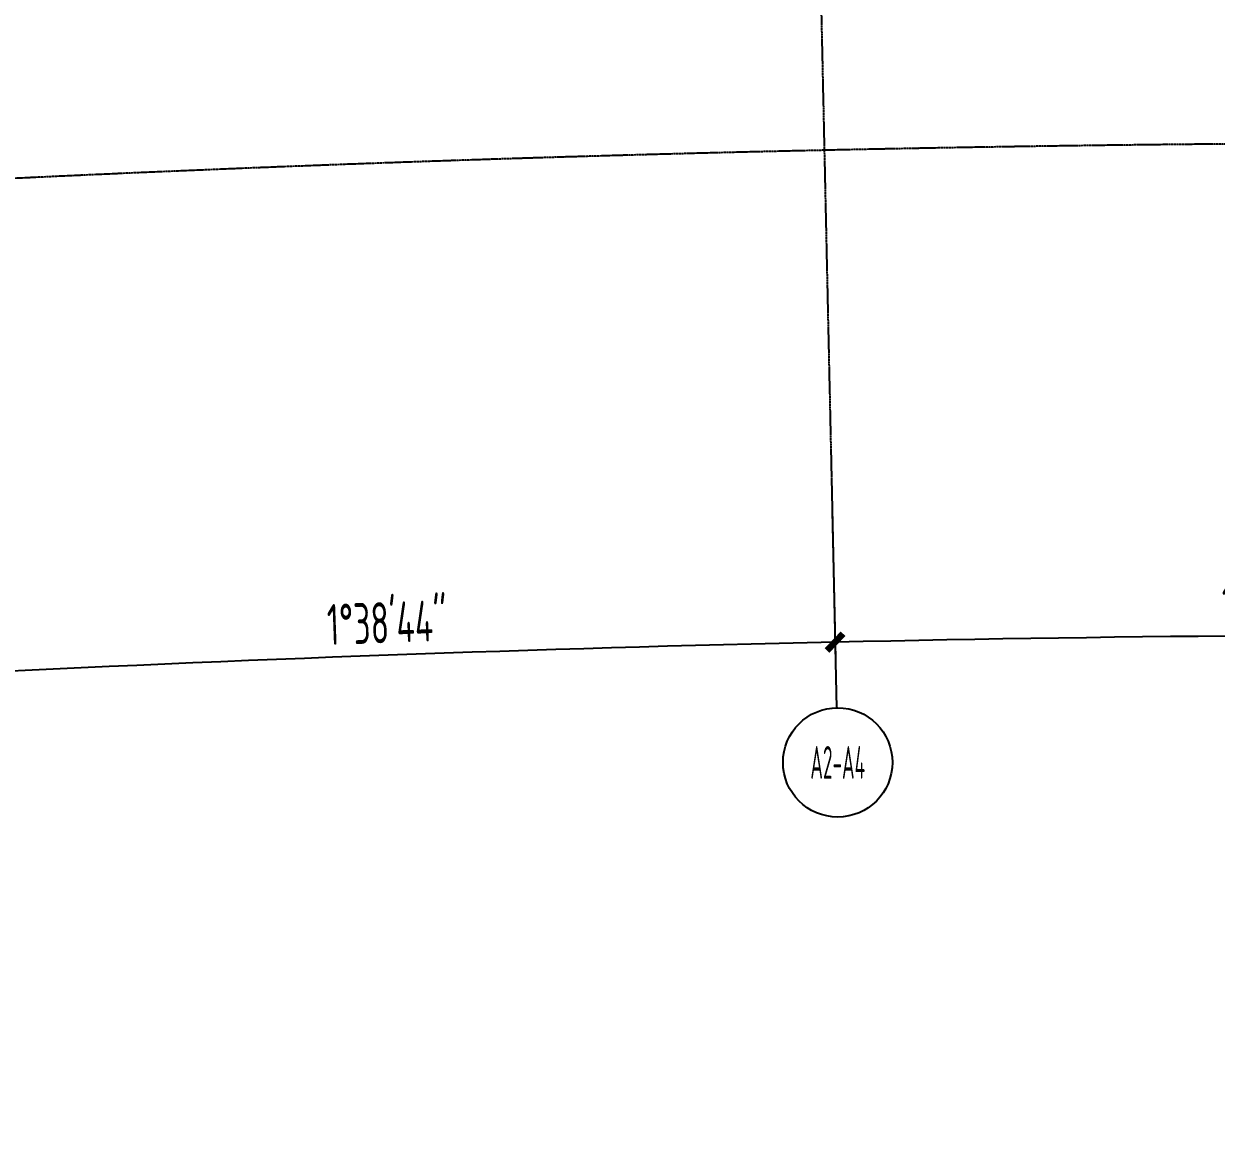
# Model space of a CAD drawing. Header units: millimetres. Extents: x 11677979 to 24947533, y -12764720 to -6308891.
# Drawn here: x 11765070 to 11775968, y -6414175 to -6403992 of the extents above; entities that cross this region are included whole.
import ezdxf
from ezdxf.enums import TextEntityAlignment as Align

# ---------------------------------------------------------------- set-up
doc = ezdxf.new("R2010")
doc.units = ezdxf.units.MM
doc.header["$LTSCALE"] = 10
for name, pattern in [('A2-RG-AXIS$0$CENTER', [2, 1.25, -0.25, 0.25, -0.25]), ('A2-RG-AXIS$0$DOTE', [2.42, 2, -0.2, 0.02, -0.2]), ('A2-RI-F4$0$A2-RG-AXIS$0$CENTER', [2, 1.25, -0.25, 0.25, -0.25]), ('A2-RI-F4$0$A2-RG-AXIS$0$DOTE', [2.42, 2, -0.2, 0.02, -0.2])]:
    doc.linetypes.add(name, pattern=pattern)
for name, color, linetype in [('A2-RB-F4$0$$34$A-DIMS-100', 1, 'Continuous'), ('A2-RG-AXIS$0$A-AXIS', 1, 'Continuous'), ('A2-RG-AXIS$0$A-DIMS-100', 1, 'Continuous'), ('A2-RG-AXIS$0$A-GRID', 1, 'A2-RG-AXIS$0$CENTER'), ('A2-RG-AXIS$0$A-SYMB', 4, 'Continuous'), ('A2-RI-F4$0$A2-RB-F4$0$$34$A-DIMS-100', 1, 'Continuous'), ('A2-RI-F4$0$A2-RG-AXIS$0$A-AXIS', 1, 'Continuous'), ('A2-RI-F4$0$A2-RG-AXIS$0$A-DIMS-100', 1, 'Continuous'), ('A2-RI-F4$0$A2-RG-AXIS$0$A-GRID', 1, 'A2-RI-F4$0$A2-RG-AXIS$0$CENTER'), ('A2-RI-F4$0$A2-RG-AXIS$0$A-SYMB', 4, 'Continuous')]:
    doc.layers.add(name, color=color, linetype=linetype)
doc.layers.add('A2-RI-F4$0$A-GLAZ', color=140, linetype='Continuous', lineweight=5)
doc.styles.add('A2-RB-F4$0$$0$XD2008', font='hzs.shx', dxfattribs={"width": 0.7, "bigfont": 'hztxt.shx'})
doc.styles.add('A2-RG-AXIS$0$ECADI', font='hzs.shx', dxfattribs={"width": 0.7, "bigfont": 'hztxt.shx'})
doc.styles.add('A2-RG-AXIS$0$XD2008', font='hzs.shx', dxfattribs={"width": 0.7, "bigfont": 'hztxt.shx'})
doc.styles.add('A2-RI-F4$0$A2-RB-F4$0$$0$XD2008', font='hzs.shx', dxfattribs={"width": 0.7, "bigfont": 'hztxt.shx'})
doc.styles.add('A2-RI-F4$0$A2-RG-AXIS$0$ECADI', font='hzs.shx', dxfattribs={"width": 0.7, "bigfont": 'hztxt.shx'})
doc.styles.add('A2-RI-F4$0$A2-RG-AXIS$0$XD2008', font='hzs.shx', dxfattribs={"width": 0.7, "bigfont": 'hztxt.shx'})
doc.dimstyles.new('A2-RB-F4$0$$0$XD100$0', dxfattribs={"dimscale": 100, "dimtxt": 3.5, "dimasz": 1, "dimexe": 1, "dimexo": 2, "dimgap": 0.5, "dimtad": 1, "dimdec": 0, "dimdsep": 46, "dimtxsty": 'A2-RB-F4$0$$0$XD2008', "dimblk1": 'A2-RB-F4$0$$20$_ArchTick', "dimblk2": 'A2-RB-F4$0$$20$_ArchTick', "dimsah": 1, "dimcen": 2.5, "dimclrt": 4, "dimaunit": 1, "dimadec": 0, "dimazin": 0, "dimtfac": 1, "dimtdec": 0, "dimtix": 1, "dimtmove": 2, "dimatfit": 3, "dimfxl": 0, "dimtolj": 1, "dimtzin": 0, "dimarcsym": 0})
doc.dimstyles.new('A2-RG-AXIS$0$XD150', dxfattribs={"dimscale": 300, "dimtxt": 2.5, "dimasz": 1.5, "dimexe": 1, "dimexo": 2, "dimgap": 0.5, "dimtad": 1, "dimdec": 0, "dimdsep": 46, "dimtxsty": 'A2-RG-AXIS$0$XD2008', "dimcen": 2.5, "dimclrt": 4, "dimaunit": 1, "dimadec": 3, "dimazin": 0, "dimtfac": 1, "dimtdec": 0, "dimtmove": 2, "dimatfit": 3, "dimfxl": 0, "dimtolj": 1, "dimtzin": 0, "dimarcsym": 0})
doc.dimstyles.new('A2-RI-F4$0$A2-RB-F4$0$$0$XD100$0', dxfattribs={"dimscale": 100, "dimtxt": 3.5, "dimasz": 1, "dimexe": 1, "dimexo": 2, "dimgap": 0.5, "dimtad": 1, "dimdec": 0, "dimdsep": 46, "dimtxsty": 'A2-RI-F4$0$A2-RB-F4$0$$0$XD2008', "dimblk1": 'A2-RI-F4$0$A2-RB-F4$0$$20$_ArchTick', "dimblk2": 'A2-RI-F4$0$A2-RB-F4$0$$20$_ArchTick', "dimsah": 1, "dimcen": 2.5, "dimclrt": 4, "dimaunit": 1, "dimadec": 0, "dimazin": 0, "dimtfac": 1, "dimtdec": 0, "dimtix": 1, "dimtmove": 2, "dimatfit": 3, "dimfxl": 0, "dimtolj": 1, "dimtzin": 0, "dimarcsym": 0})
doc.dimstyles.new('A2-RI-F4$0$A2-RG-AXIS$0$XD150', dxfattribs={"dimscale": 300, "dimtxt": 2.5, "dimasz": 1.5, "dimexe": 1, "dimexo": 2, "dimgap": 0.5, "dimtad": 1, "dimdec": 0, "dimdsep": 46, "dimtxsty": 'A2-RI-F4$0$A2-RG-AXIS$0$XD2008', "dimcen": 2.5, "dimclrt": 4, "dimaunit": 1, "dimadec": 3, "dimazin": 0, "dimtfac": 1, "dimtdec": 0, "dimtmove": 2, "dimatfit": 3, "dimfxl": 0, "dimtolj": 1, "dimtzin": 0, "dimarcsym": 0})

# ---------------------------------------------------------------- blocks, each defined once
blk = doc.blocks.new('A2-RB-F4$0$$20$_ArchTick')
at = {"color": 0, "linetype": 'ByBlock', "const_width": 0.4}
blk.add_lwpolyline([(-0.5, -0.5), (0.5, 0.5)], dxfattribs=at)
blk = doc.blocks.new('*D249')
at = {"layer": 'A2-RB-F4$0$$34$A-DIMS-100', "color": 0, "lineweight": -2, "transparency": 16777216}
blk.add_arc((11778731, -6694179), 311792, 91.25743, 91.89334, dxfattribs=at)
at = {"layer": 'Defpoints', "color": 0, "transparency": 16777216}
for p in [(11771570, -6367957), (11768289, -6378301), (11770735, -6382489), (11768733, -6391744), (11772452, -6408148)]:
    blk.add_point(p, dxfattribs=at)
at = {"layer": 'A2-RB-F4$0$$34$A-DIMS-100', "color": 0, "lineweight": -2, "transparency": 16777216, "xscale": 100, "yscale": 100, "zscale": 100}
for p, rotation in [((11771889, -6382462), 1.257428799194227), ((11768429, -6382557), 181.8933419238839)]:
    blk.add_blockref('A2-RB-F4$0$$20$_ArchTick', p, dxfattribs=dict(at, rotation=rotation))
at = {"layer": 'A2-RB-F4$0$$34$A-DIMS-100', "color": 4, "transparency": 16777216, "insert": (11770152, -6382246), "char_height": 350, "attachment_point": 5, "rotation": 1.5754, "style": 'A2-RB-F4$0$$0$XD2008'}
blk.add_mtext('\\A1;0°38\'9"', dxfattribs=at)
blk = doc.blocks.new('A2-RG-AXIS$0$ECADI-TAG-GRID')
at = {"color": 13}
blk.add_circle((0, 0), 5, dxfattribs=at)
at = {"style": 'A2-RG-AXIS$0$ECADI', "width": 0.7}
blk.add_attdef('GRID', text='', height=5, dxfattribs=at).set_placement((0, 0), align=Align.MIDDLE)
blk = doc.blocks.new('A2-RG-AXIS$0$_ArchTick')
at = {"color": 0, "linetype": 'ByBlock', "const_width": 0.4}
blk.add_lwpolyline([(-0.5, -0.5), (0.5, 0.5)], dxfattribs=at)
blk = doc.blocks.new('*D418')
at = {"layer": 'A2-RG-AXIS$0$A-DIMS-100', "color": 0, "lineweight": -2, "ltscale": 3, "transparency": 16777216}
for p, q in [((11780666, -6408385), (11780657, -6409735)), ((11772459, -6408448), (11772489, -6409797))]:
    blk.add_line(p, q, dxfattribs=at)
blk.add_arc((11778731, -6694179), 284600, 89.61201, 91.25743, dxfattribs=at)
at = {"layer": 'Defpoints', "color": 0, "ltscale": 3, "transparency": 16777216}
for p in [(11772452, -6408148), (11780668, -6408085), (11777934, -6409580), (11778731, -6694179)]:
    blk.add_point(p, dxfattribs=at)
at = {"layer": 'A2-RG-AXIS$0$A-DIMS-100', "color": 0, "lineweight": -2, "ltscale": 3, "transparency": 16777216, "xscale": 150, "yscale": 150, "zscale": 150}
for p, rotation in [((11780658, -6409585), 359.6120084107951), ((11772485, -6409647), 181.2574271685361)]:
    blk.add_blockref('A2-RG-AXIS$0$_ArchTick', p, dxfattribs=dict(at, rotation=rotation))
at = {"layer": 'A2-RG-AXIS$0$A-DIMS-100', "color": 4, "ltscale": 3, "transparency": 16777216, "insert": (11776569, -6409289), "char_height": 375, "attachment_point": 5, "rotation": 0.4347, "style": 'A2-RG-AXIS$0$XD2008'}
blk.add_mtext('\\A1;1°38\'44"', dxfattribs=at)
blk = doc.blocks.new('*D420')
at = {"layer": 'A2-RG-AXIS$0$A-DIMS-100', "color": 0, "lineweight": -2, "ltscale": 3, "transparency": 16777216}
for p, q in [((11772459, -6408448), (11772489, -6409797)), ((11764257, -6408745), (11764325, -6410094))]:
    blk.add_line(p, q, dxfattribs=at)
blk.add_arc((11778731, -6694179), 284600, 91.25743, 92.90285, dxfattribs=at)
at = {"layer": 'Defpoints', "color": 0, "ltscale": 3, "transparency": 16777216}
for p in [(11772452, -6408148), (11764242, -6408446), (11769762, -6409720), (11778731, -6694179)]:
    blk.add_point(p, dxfattribs=at)
at = {"layer": 'A2-RG-AXIS$0$A-DIMS-100', "color": 0, "lineweight": -2, "ltscale": 3, "transparency": 16777216, "xscale": 150, "yscale": 150, "zscale": 150}
for p, rotation in [((11772485, -6409647), 1.257427168479658), ((11764318, -6409944), 182.9028459285604)]:
    blk.add_blockref('A2-RG-AXIS$0$_ArchTick', p, dxfattribs=dict(at, rotation=rotation))
at = {"layer": 'A2-RG-AXIS$0$A-DIMS-100', "color": 4, "ltscale": 3, "transparency": 16777216, "insert": (11768390, -6409468), "char_height": 375, "attachment_point": 5, "rotation": 2.0801, "style": 'A2-RG-AXIS$0$XD2008'}
blk.add_mtext('\\A1;1°38\'44"', dxfattribs=at)
blk = doc.blocks.new('A2-RI-F4$0$A2-RB-F4$0$$20$_ArchTick')
at = {"color": 0, "linetype": 'ByBlock', "const_width": 0.4}
blk.add_lwpolyline([(-0.5, -0.5), (0.5, 0.5)], dxfattribs=at)
blk = doc.blocks.new('*D774')
at = {"layer": 'A2-RI-F4$0$A2-RB-F4$0$$34$A-DIMS-100', "color": 0, "lineweight": -2, "transparency": 16777216}
blk.add_arc((11778731, -6694179), 311792, 91.25743, 91.89334, dxfattribs=at)
at = {"layer": 'Defpoints', "color": 0, "transparency": 16777216}
for p in [(11771570, -6367957), (11768289, -6378301), (11770735, -6382489), (11768733, -6391744), (11772452, -6408148)]:
    blk.add_point(p, dxfattribs=at)
at = {"layer": 'A2-RI-F4$0$A2-RB-F4$0$$34$A-DIMS-100', "color": 0, "lineweight": -2, "transparency": 16777216, "xscale": 100, "yscale": 100, "zscale": 100}
for p, rotation in [((11771889, -6382462), 1.257428799194227), ((11768429, -6382557), 181.8933419238839)]:
    blk.add_blockref('A2-RI-F4$0$A2-RB-F4$0$$20$_ArchTick', p, dxfattribs=dict(at, rotation=rotation))
at = {"layer": 'A2-RI-F4$0$A2-RB-F4$0$$34$A-DIMS-100', "color": 4, "transparency": 16777216, "insert": (11770152, -6382246), "char_height": 350, "attachment_point": 5, "rotation": 1.5754, "style": 'A2-RI-F4$0$A2-RB-F4$0$$0$XD2008'}
blk.add_mtext('\\A1;0°38\'9"', dxfattribs=at)
blk = doc.blocks.new('A2-RI-F4$0$A2-RG-AXIS$0$ECADI-TAG-GRID')
at = {"color": 13}
blk.add_circle((0, 0), 5, dxfattribs=at)
at = {"style": 'A2-RI-F4$0$A2-RG-AXIS$0$ECADI', "width": 0.7}
blk.add_attdef('GRID', text='', height=5, dxfattribs=at).set_placement((0, 0), align=Align.MIDDLE)
blk = doc.blocks.new('A2-RI-F4$0$A2-RG-AXIS$0$_ArchTick')
at = {"color": 0, "linetype": 'ByBlock', "const_width": 0.4}
blk.add_lwpolyline([(-0.5, -0.5), (0.5, 0.5)], dxfattribs=at)
blk = doc.blocks.new('*D943')
at = {"layer": 'A2-RI-F4$0$A2-RG-AXIS$0$A-DIMS-100', "color": 0, "lineweight": -2, "ltscale": 3, "transparency": 16777216}
for p, q in [((11780666, -6408385), (11780657, -6409735)), ((11772459, -6408448), (11772489, -6409797))]:
    blk.add_line(p, q, dxfattribs=at)
blk.add_arc((11778731, -6694179), 284600, 89.61201, 91.25743, dxfattribs=at)
at = {"layer": 'Defpoints', "color": 0, "ltscale": 3, "transparency": 16777216}
for p in [(11772452, -6408148), (11780668, -6408085), (11777934, -6409580), (11778731, -6694179)]:
    blk.add_point(p, dxfattribs=at)
at = {"layer": 'A2-RI-F4$0$A2-RG-AXIS$0$A-DIMS-100', "color": 0, "lineweight": -2, "ltscale": 3, "transparency": 16777216, "xscale": 150, "yscale": 150, "zscale": 150}
for p, rotation in [((11780658, -6409585), 359.6120084107951), ((11772485, -6409647), 181.2574271685361)]:
    blk.add_blockref('A2-RI-F4$0$A2-RG-AXIS$0$_ArchTick', p, dxfattribs=dict(at, rotation=rotation))
at = {"layer": 'A2-RI-F4$0$A2-RG-AXIS$0$A-DIMS-100', "color": 4, "ltscale": 3, "transparency": 16777216, "insert": (11776569, -6409289), "char_height": 375, "attachment_point": 5, "rotation": 0.4347, "style": 'A2-RI-F4$0$A2-RG-AXIS$0$XD2008'}
blk.add_mtext('\\A1;1°38\'44"', dxfattribs=at)
blk = doc.blocks.new('*D945')
at = {"layer": 'A2-RI-F4$0$A2-RG-AXIS$0$A-DIMS-100', "color": 0, "lineweight": -2, "ltscale": 3, "transparency": 16777216}
for p, q in [((11772459, -6408448), (11772489, -6409797)), ((11764257, -6408745), (11764325, -6410094))]:
    blk.add_line(p, q, dxfattribs=at)
blk.add_arc((11778731, -6694179), 284600, 91.25743, 92.90285, dxfattribs=at)
at = {"layer": 'Defpoints', "color": 0, "ltscale": 3, "transparency": 16777216}
for p in [(11772452, -6408148), (11764242, -6408446), (11769762, -6409720), (11778731, -6694179)]:
    blk.add_point(p, dxfattribs=at)
at = {"layer": 'A2-RI-F4$0$A2-RG-AXIS$0$A-DIMS-100', "color": 0, "lineweight": -2, "ltscale": 3, "transparency": 16777216, "xscale": 150, "yscale": 150, "zscale": 150}
for p, rotation in [((11772485, -6409647), 1.257427168479658), ((11764318, -6409944), 182.9028459285604)]:
    blk.add_blockref('A2-RI-F4$0$A2-RG-AXIS$0$_ArchTick', p, dxfattribs=dict(at, rotation=rotation))
at = {"layer": 'A2-RI-F4$0$A2-RG-AXIS$0$A-DIMS-100', "color": 4, "ltscale": 3, "transparency": 16777216, "insert": (11768390, -6409468), "char_height": 375, "attachment_point": 5, "rotation": 2.0801, "style": 'A2-RI-F4$0$A2-RG-AXIS$0$XD2008'}
blk.add_mtext('\\A1;1°38\'44"', dxfattribs=at)
blk = doc.blocks.new('A2-RB-F4')
at = {"layer": 'A2-RB-F4$0$$34$A-DIMS-100'}
dim = blk.add_angular_dim_2l(base=(11770735.4082, -6382489.1748), line1=((11768733.0968, -6391743.9241), (11768288.723, -6378301.306)), line2=((11771570.2153, -6367957.2982), (11772452.3844, -6408147.6042)), dimstyle='A2-RB-F4$0$$0$XD100$0', override={"dimadec": 4}, dxfattribs=at)
dim.commit()
dim.dimension.update_dxf_attribs({"geometry": '*D249', "text_midpoint": (11770151.7579, -6382246.262)})
blk = doc.blocks.new('A2-RG-AXIS')
at = {"layer": 'A2-RG-AXIS$0$A-AXIS', "ltscale": 3}
blk.add_line((11772452.4, -6408147.6), (11772498.5, -6410247.1), dxfattribs=at)
at = {"layer": 'A2-RG-AXIS$0$A-GRID', "linetype": 'A2-RG-AXIS$0$DOTE'}
blk.add_line((11771570.2, -6367957.3), (11772452.4, -6408147.6), dxfattribs=at)
for radius in [293700, 289100]:
    blk.add_arc((11778730.7, -6694178.7), radius, 75.589281, 95.407645, dxfattribs=at)
at = {"layer": 'A2-RG-AXIS$0$A-SYMB'}
ref = blk.add_blockref('A2-RG-AXIS$0$ECADI-TAG-GRID', (11772509.4, -6410747), dxfattribs=dict(at, xscale=100, yscale=100, zscale=100))
ref.add_attrib('GRID', 'A2-A4', dxfattribs={"layer": '0', "extrusion": (0, 0, -1), "height": 300, "style": 'A2-RG-AXIS$0$ECADI', "text_generation_flag": 2, "width": 0.5}).set_placement((-11772509.4, -6410747), align=Align.MIDDLE)
at = {"layer": 'A2-RG-AXIS$0$A-DIMS-100', "ltscale": 3}
for base, p1, p2, picture, middle in [((11769761.9, -6409720.1), (11772452.4, -6408147.6), (11764241.9, -6408445.8), '*D420', (11768389.7, -6409468.2)), ((11777933.6, -6409579.8), (11780668.1, -6408085.3), (11772452.4, -6408147.6), '*D418', (11776569.1, -6409288.7))]:
    dim = blk.add_angular_dim_3p(base=base, center=(11778730.7, -6694178.7), p1=p1, p2=p2, dimstyle='A2-RG-AXIS$0$XD150', override={"dimscale": 150, "dimasz": 1, "dimblk": 'A2-RG-AXIS$0$_ArchTick', "dimadec": 4}, dxfattribs=at)
    dim.commit()
    dim.dimension.update_dxf_attribs({"geometry": picture, "text_midpoint": middle})
blk = doc.blocks.new('A2-RI-F4$0$A2-RB-F4')
at = {"layer": 'A2-RI-F4$0$A2-RB-F4$0$$34$A-DIMS-100'}
dim = blk.add_angular_dim_2l(base=(11770735.4082, -6382489.1748), line1=((11768733.0968, -6391743.9241), (11768288.723, -6378301.306)), line2=((11771570.2153, -6367957.2982), (11772452.3844, -6408147.6042)), dimstyle='A2-RI-F4$0$A2-RB-F4$0$$0$XD100$0', override={"dimadec": 4}, dxfattribs=at)
dim.commit()
dim.dimension.update_dxf_attribs({"geometry": '*D774', "text_midpoint": (11770151.7579, -6382246.262)})
blk = doc.blocks.new('A2-RI-F4$0$A2-RG-AXIS')
at = {"layer": 'A2-RI-F4$0$A2-RG-AXIS$0$A-AXIS', "ltscale": 3}
blk.add_line((11772452.4, -6408147.6), (11772498.5, -6410247.1), dxfattribs=at)
at = {"layer": 'A2-RI-F4$0$A2-RG-AXIS$0$A-GRID', "linetype": 'A2-RI-F4$0$A2-RG-AXIS$0$DOTE'}
blk.add_line((11771570.2, -6367957.3), (11772452.4, -6408147.6), dxfattribs=at)
for radius in [293700, 289100]:
    blk.add_arc((11778730.7, -6694178.7), radius, 75.589281, 95.407645, dxfattribs=at)
at = {"layer": 'A2-RI-F4$0$A2-RG-AXIS$0$A-SYMB'}
ref = blk.add_blockref('A2-RI-F4$0$A2-RG-AXIS$0$ECADI-TAG-GRID', (11772509.4, -6410747), dxfattribs=dict(at, xscale=100, yscale=100, zscale=100))
ref.add_attrib('GRID', 'A2-A4', dxfattribs={"layer": '0', "extrusion": (0, 0, -1), "height": 300, "style": 'A2-RI-F4$0$A2-RG-AXIS$0$ECADI', "text_generation_flag": 2, "width": 0.5}).set_placement((-11772509.4, -6410747), align=Align.MIDDLE)
at = {"layer": 'A2-RI-F4$0$A2-RG-AXIS$0$A-DIMS-100', "ltscale": 3}
for base, p1, p2, picture, middle in [((11769761.9, -6409720.1), (11772452.4, -6408147.6), (11764241.9, -6408445.8), '*D945', (11768389.7, -6409468.2)), ((11777933.6, -6409579.8), (11780668.1, -6408085.3), (11772452.4, -6408147.6), '*D943', (11776569.1, -6409288.7))]:
    dim = blk.add_angular_dim_3p(base=base, center=(11778730.7, -6694178.7), p1=p1, p2=p2, dimstyle='A2-RI-F4$0$A2-RG-AXIS$0$XD150', override={"dimscale": 150, "dimasz": 1, "dimblk": 'A2-RI-F4$0$A2-RG-AXIS$0$_ArchTick', "dimadec": 4}, dxfattribs=at)
    dim.commit()
    dim.dimension.update_dxf_attribs({"geometry": picture, "text_midpoint": middle})
blk = doc.blocks.new('A2-RI-F4')
at = {"layer": 'A2-RI-F4$0$A-GLAZ'}
for radius, start, end in [(292900, 76.321235, 95.292728), (292530, 76.248865, 95.365099), (292500, 76.242989, 95.370975)]:
    blk.add_arc((11778730.7, -6694178.7), radius, start, end, dxfattribs=at)
for name in ['A2-RI-F4$0$A2-RG-AXIS', 'A2-RI-F4$0$A2-RB-F4']:
    blk.add_blockref(name, (0, 0))

msp = doc.modelspace()

# ---------------------------------------------------------------- block references
for name in ['A2-RI-F4', 'A2-RG-AXIS', 'A2-RB-F4']:
    msp.add_blockref(name, (0, 0))

doc.saveas('drawing.dxf')
